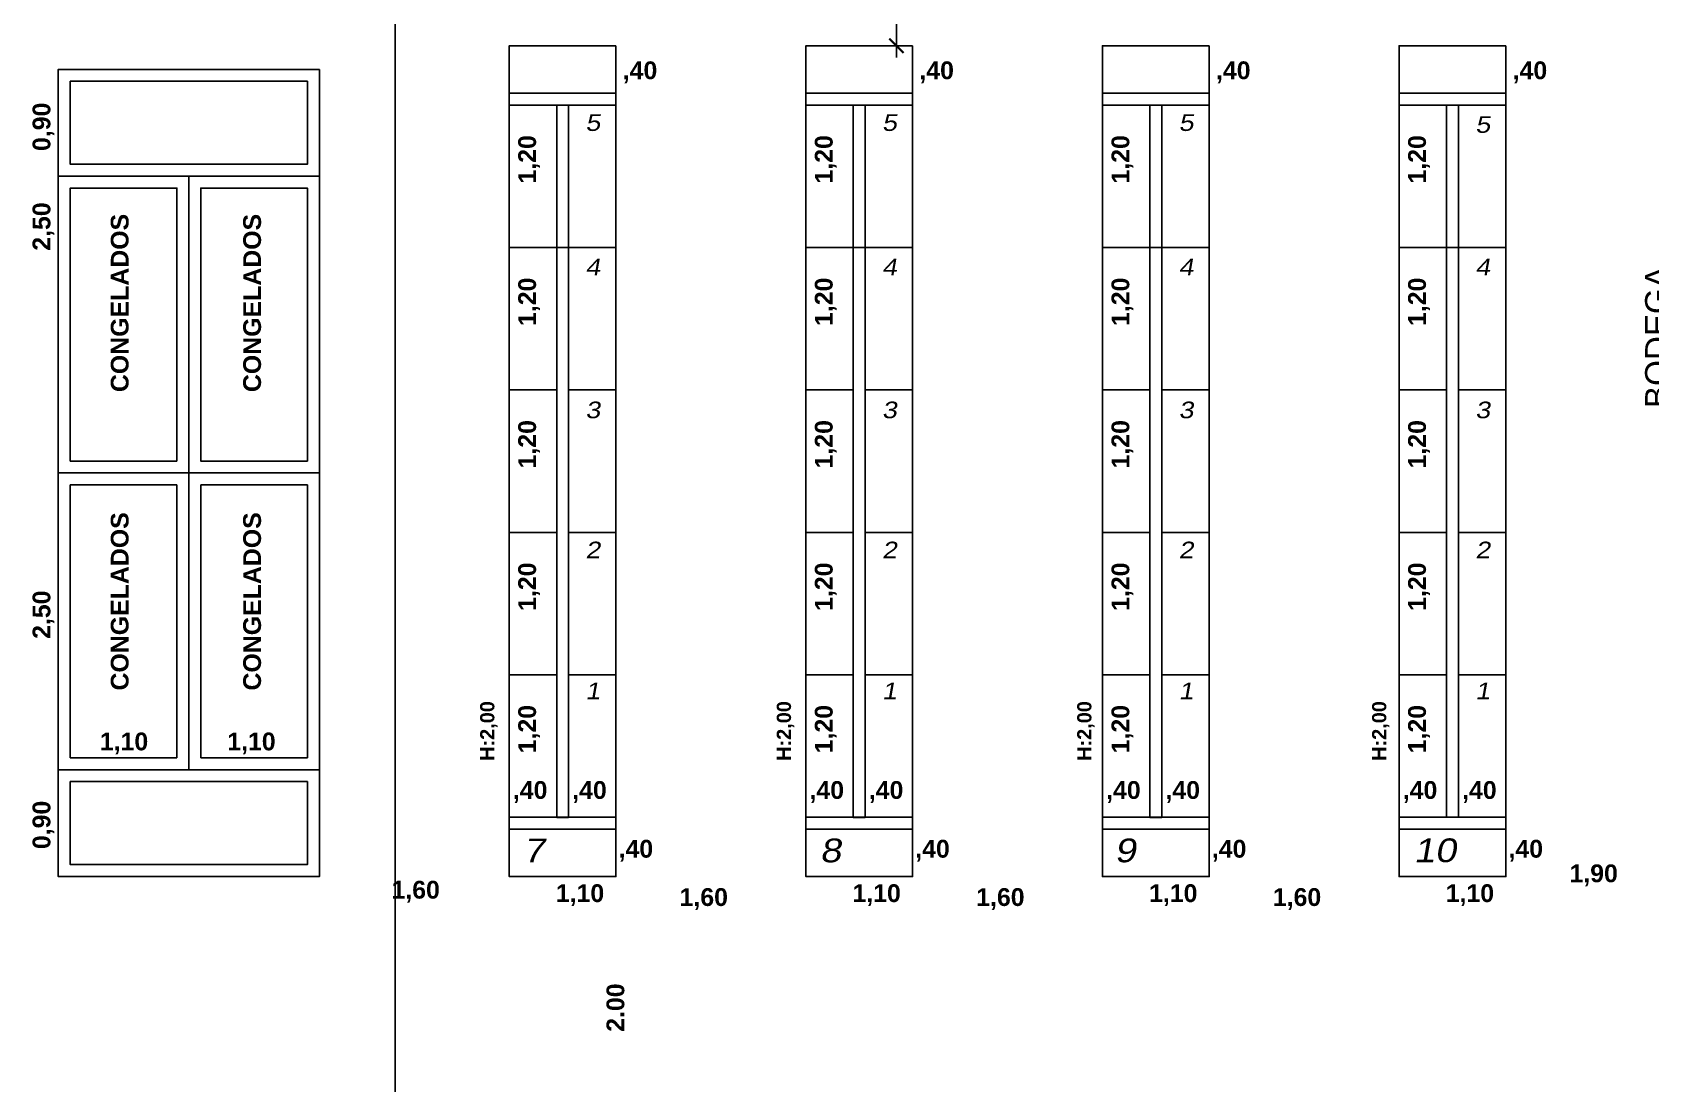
# Model space of a CAD drawing. Header units: metres. Extents: x 1166 to 1459, y -137 to 62.
# Drawn here: x 1287.06 to 1300.69, y -12.56 to -3.7 of the extents above; entities that cross this region are included whole.
import ezdxf

# ---------------------------------------------------------------- set-up
doc = ezdxf.new("R2010")
doc.units = ezdxf.units.M
doc.header["$LTSCALE"] = 0.508
doc.header["$PDMODE"] = 1
doc.header["$PDSIZE"] = -2
doc.linetypes.add('HIDDEN', pattern=[0.375, 0.25, -0.125])
doc.layers.get('0').update_dxf_attribs({"color": 9})
doc.layers.get('Defpoints').update_dxf_attribs({"color": 9})
for name, color, linetype in [('2-texto', 9, 'Continuous'), ('7-equipamiento', 9, 'Continuous'), ('8-cota equipam.', 9, 'Continuous'), ('8-cotas-100', 9, 'Continuous')]:
    doc.layers.add(name, color=color, linetype=linetype)
doc.styles.add('ARIAL', font='arial.ttf', dxfattribs={"width": 1.15, "oblique": 10})
doc.styles.add('Helvetica (bold)', font='')
doc.styles.add('swiss', font='swissel.ttf')
doc.styles.get('Helvetica (bold)').set_extended_font_data('Helvetica', bold=True)
doc.dimstyles.new('dim-100', dxfattribs={"dimtxt": 0.2, "dimasz": 0.12, "dimexe": 0.05, "dimexo": 0, "dimgap": 0.05, "dimtad": 1, "dimzin": 4, "dimtxsty": 'swiss', "dimblk": 'ARCHTICK', "dimcen": 0.5, "dimdle": 0.1, "dimclrd": 256, "dimclre": 252, "dimclrt": 256, "dimadec": 0, "dimazin": 0, "dimtfac": 1, "dimtix": 1, "dimtmove": 2, "dimatfit": 3, "dimldrblk": 'OPEN30', "dimfxl": 0.05, "dimtolj": 1, "dimtzin": 0, "dimarcsym": 0})

# ---------------------------------------------------------------- blocks, each defined once
blk = doc.blocks.new('_ARCHTICK')
at = {"color": 0, "linetype": 'ByBlock', "const_width": 0.15}
blk.add_lwpolyline([(-0.5, -0.5), (0.5, 0.5)], dxfattribs=at)
blk = doc.blocks.new('*D176')
at = {"layer": '8-cotas-100', "linetype": 'Continuous', "lineweight": -2, "transparency": 16777216}
blk.add_line((1290.114, 6.833), (1290.114, -37.882), dxfattribs=at)
at = {"layer": '8-cotas-100', "color": 252, "linetype": 'HIDDEN', "lineweight": -2, "transparency": 16777216}
for p, q in [((1290.292, 6.733), (1290.064, 6.733)), ((1290.114, -37.782), (1290.064, -37.782))]:
    blk.add_line(p, q, dxfattribs=at)
at = {"layer": 'Defpoints', "color": 0, "linetype": 'Continuous', "transparency": 16777216}
for p in [(1290.292, 6.733), (1290.114, -37.782), (1290.114, -37.782)]:
    blk.add_point(p, dxfattribs=at)
at = {"layer": '8-cotas-100', "linetype": 'Continuous', "lineweight": -2, "transparency": 16777216, "xscale": 0.12, "yscale": 0.12, "zscale": 0.12}
for p, rotation in [((1290.114, 6.733), 90), ((1290.114, -37.782), 270)]:
    blk.add_blockref('_ARCHTICK', p, dxfattribs=dict(at, rotation=rotation))
at = {"layer": '8-cotas-100', "linetype": 'Continuous', "lineweight": 0, "transparency": 16777216, "insert": (1289.942, -15.525), "char_height": 0.2, "attachment_point": 5, "rotation": 90, "style": 'swiss'}
blk.add_mtext('\\A1;44,52', dxfattribs=at)
blk = doc.blocks.new('_Open30')
at = {"color": 0, "linetype": 'ByBlock', "lineweight": -2}
for p, q in [((-1, 0.27), (0, 0)), ((0, 0), (-1, -0.27)), ((0, 0), (-1, 0))]:
    blk.add_line(p, q, dxfattribs=at)
blk = doc.blocks.new('*D180')
at = {"layer": '8-cotas-100', "linetype": 'Continuous', "lineweight": -2, "transparency": 16777216}
blk.add_line((1294.338, -2.017), (1294.338, -3.917), dxfattribs=at)
at = {"layer": '8-cotas-100', "color": 252, "linetype": 'HIDDEN', "lineweight": -2, "transparency": 16777216}
for p, q in [((1294.088, -2.117), (1294.388, -2.117)), ((1294.088, -3.817), (1294.388, -3.817))]:
    blk.add_line(p, q, dxfattribs=at)
at = {"layer": 'Defpoints', "color": 0, "linetype": 'Continuous', "transparency": 16777216}
for p in [(1294.088, -2.117), (1294.088, -3.817), (1294.338, -3.817)]:
    blk.add_point(p, dxfattribs=at)
at = {"layer": '8-cotas-100', "linetype": 'Continuous', "lineweight": -2, "transparency": 16777216, "xscale": 0.12, "yscale": 0.12, "zscale": 0.12}
for p, rotation in [((1294.338, -2.117), 90), ((1294.338, -3.817), 270)]:
    blk.add_blockref('_ARCHTICK', p, dxfattribs=dict(at, rotation=rotation))
at = {"layer": '8-cotas-100', "linetype": 'Continuous', "lineweight": 0, "transparency": 16777216, "insert": (1294.166, -2.967), "char_height": 0.2, "attachment_point": 5, "rotation": 90, "style": 'swiss'}
blk.add_mtext('\\A1;1,70', dxfattribs=at)

msp = doc.modelspace()

# ---------------------------------------------------------------- linework, layer by layer
at = {"layer": '7-equipamiento'}
for p, q in [((1287.274, -9.916), (1287.274, -7.416)), ((1287.274, -7.416), (1288.374, -7.416)), ((1288.374, -7.416), (1288.374, -9.916)), ((1287.374, -9.816), (1287.374, -7.516)), ((1287.374, -7.516), (1288.274, -7.516)), ((1288.274, -7.516), (1288.274, -9.816)), ((1288.474, -9.816), (1288.474, -7.516)), ((1288.474, -7.516), (1289.374, -7.516)), ((1289.374, -7.516), (1289.374, -9.816)), ((1288.274, -9.816), (1287.374, -9.816)), ((1289.374, -9.816), (1288.474, -9.816))]:
    msp.add_line(p, q, dxfattribs=at)
for points in [[(1291.974, -3.817), (1291.974, -4.217), (1291.074, -4.217), (1291.074, -3.817)], [(1294.474, -3.817), (1294.474, -4.217), (1293.574, -4.217), (1293.574, -3.817)], [(1296.974, -3.817), (1296.974, -4.217), (1296.074, -4.217), (1296.074, -3.817)], [(1299.474, -3.817), (1299.474, -4.217), (1298.574, -4.217), (1298.574, -3.817)], [(1289.474, -4.016), (1289.474, -4.916), (1287.274, -4.916), (1287.274, -4.016)], [(1289.374, -4.116), (1289.374, -4.816), (1287.374, -4.816), (1287.374, -4.116)], [(1291.974, -4.217), (1291.974, -4.317), (1291.074, -4.317), (1291.074, -4.217)], [(1294.474, -4.217), (1294.474, -4.317), (1293.574, -4.317), (1293.574, -4.217)], [(1296.974, -4.217), (1296.974, -4.317), (1296.074, -4.317), (1296.074, -4.217)], [(1299.474, -4.217), (1299.474, -4.317), (1298.574, -4.317), (1298.574, -4.217)], [(1291.474, -4.317), (1291.474, -5.517), (1291.074, -5.517), (1291.074, -4.317)], [(1291.974, -4.317), (1291.974, -5.517), (1291.574, -5.517), (1291.574, -4.317)], [(1293.974, -4.317), (1293.974, -5.517), (1293.574, -5.517), (1293.574, -4.317)], [(1294.474, -4.317), (1294.474, -5.517), (1294.074, -5.517), (1294.074, -4.317)], [(1296.474, -4.317), (1296.474, -5.517), (1296.074, -5.517), (1296.074, -4.317)], [(1296.974, -4.317), (1296.974, -5.517), (1296.574, -5.517), (1296.574, -4.317)], [(1298.974, -4.317), (1298.974, -5.517), (1298.574, -5.517), (1298.574, -4.317)], [(1299.474, -4.317), (1299.474, -5.517), (1299.074, -5.517), (1299.074, -4.317)], [(1288.374, -7.416), (1287.274, -7.416), (1287.274, -4.916), (1288.374, -4.916)], [(1288.274, -7.316), (1287.374, -7.316), (1287.374, -5.016), (1288.274, -5.016)], [(1289.474, -7.416), (1288.374, -7.416), (1288.374, -4.916), (1289.474, -4.916)], [(1289.374, -7.316), (1288.474, -7.316), (1288.474, -5.016), (1289.374, -5.016)], [(1291.474, -5.517), (1291.474, -6.717), (1291.074, -6.717), (1291.074, -5.517)], [(1291.574, -5.517), (1291.574, -10.318), (1291.474, -10.318), (1291.474, -5.517)], [(1291.974, -5.517), (1291.974, -6.717), (1291.574, -6.717), (1291.574, -5.517)], [(1293.974, -5.517), (1293.974, -6.717), (1293.574, -6.717), (1293.574, -5.517)], [(1294.074, -5.517), (1294.074, -10.318), (1293.974, -10.318), (1293.974, -5.517)], [(1294.474, -5.517), (1294.474, -6.717), (1294.074, -6.717), (1294.074, -5.517)], [(1296.474, -5.517), (1296.474, -6.717), (1296.074, -6.717), (1296.074, -5.517)], [(1296.574, -5.517), (1296.574, -10.318), (1296.474, -10.318), (1296.474, -5.517)], [(1296.974, -5.517), (1296.974, -6.717), (1296.574, -6.717), (1296.574, -5.517)], [(1298.974, -5.517), (1298.974, -6.717), (1298.574, -6.717), (1298.574, -5.517)], [(1299.074, -5.517), (1299.074, -10.317), (1298.974, -10.317), (1298.974, -5.517)], [(1299.474, -5.517), (1299.474, -6.717), (1299.074, -6.717), (1299.074, -5.517)], [(1291.474, -6.717), (1291.474, -7.917), (1291.074, -7.917), (1291.074, -6.717)], [(1291.974, -6.717), (1291.974, -7.917), (1291.574, -7.917), (1291.574, -6.717)], [(1293.974, -6.717), (1293.974, -7.917), (1293.574, -7.917), (1293.574, -6.717)], [(1294.474, -6.717), (1294.474, -7.917), (1294.074, -7.917), (1294.074, -6.717)], [(1296.474, -6.717), (1296.474, -7.917), (1296.074, -7.917), (1296.074, -6.717)], [(1296.974, -6.717), (1296.974, -7.917), (1296.574, -7.917), (1296.574, -6.717)], [(1298.974, -6.717), (1298.974, -7.917), (1298.574, -7.917), (1298.574, -6.717)], [(1299.474, -6.717), (1299.474, -7.917), (1299.074, -7.917), (1299.074, -6.717)], [(1289.474, -9.916), (1288.374, -9.916), (1288.374, -7.416), (1289.474, -7.416)], [(1291.474, -7.917), (1291.474, -9.117), (1291.074, -9.117), (1291.074, -7.917)], [(1291.974, -7.917), (1291.974, -9.117), (1291.574, -9.117), (1291.574, -7.917)], [(1293.974, -7.917), (1293.974, -9.117), (1293.574, -9.117), (1293.574, -7.917)], [(1294.474, -7.917), (1294.474, -9.117), (1294.074, -9.117), (1294.074, -7.917)], [(1296.474, -7.917), (1296.474, -9.117), (1296.074, -9.117), (1296.074, -7.917)], [(1296.974, -7.917), (1296.974, -9.117), (1296.574, -9.117), (1296.574, -7.917)], [(1298.974, -7.917), (1298.974, -9.117), (1298.574, -9.117), (1298.574, -7.917)], [(1299.474, -7.917), (1299.474, -9.117), (1299.074, -9.117), (1299.074, -7.917)], [(1291.474, -9.117), (1291.474, -10.317), (1291.074, -10.317), (1291.074, -9.117)], [(1291.974, -9.117), (1291.974, -10.317), (1291.574, -10.317), (1291.574, -9.117)], [(1293.974, -9.117), (1293.974, -10.317), (1293.574, -10.317), (1293.574, -9.117)], [(1294.474, -9.117), (1294.474, -10.317), (1294.074, -10.317), (1294.074, -9.117)], [(1296.474, -9.117), (1296.474, -10.317), (1296.074, -10.317), (1296.074, -9.117)], [(1296.974, -9.117), (1296.974, -10.317), (1296.574, -10.317), (1296.574, -9.117)], [(1298.974, -9.117), (1298.974, -10.317), (1298.574, -10.317), (1298.574, -9.117)], [(1299.474, -9.117), (1299.474, -10.317), (1299.074, -10.317), (1299.074, -9.117)], [(1289.474, -9.916), (1289.474, -10.816), (1287.274, -10.816), (1287.274, -9.916)], [(1289.374, -10.016), (1289.374, -10.716), (1287.374, -10.716), (1287.374, -10.016)], [(1291.974, -10.317), (1291.974, -10.417), (1291.074, -10.417), (1291.074, -10.317)], [(1294.474, -10.317), (1294.474, -10.417), (1293.574, -10.417), (1293.574, -10.317)], [(1296.974, -10.317), (1296.974, -10.417), (1296.074, -10.417), (1296.074, -10.317)], [(1299.474, -10.317), (1299.474, -10.417), (1298.574, -10.417), (1298.574, -10.317)], [(1291.974, -10.417), (1291.974, -10.817), (1291.074, -10.817), (1291.074, -10.417)], [(1294.474, -10.417), (1294.474, -10.817), (1293.574, -10.817), (1293.574, -10.417)], [(1296.974, -10.417), (1296.974, -10.817), (1296.074, -10.817), (1296.074, -10.417)], [(1299.474, -10.417), (1299.474, -10.817), (1298.574, -10.817), (1298.574, -10.417)]]:
    msp.add_lwpolyline(points, close=True, dxfattribs=at)

# ---------------------------------------------------------------- texts
at = {"layer": '2-texto', "char_height": 0.15, "attachment_point": 1, "rotation": 90}
for insert in [(1287.716, -6.735), (1288.832, -6.735), (1287.716, -9.249), (1288.832, -9.249)]:
    msp.add_mtext_dynamic_manual_height_columns('{\\fArial|b1|i0|c0|p34;CONGELADOS}', width=1.27012, gutter_width=1, heights=[0], dxfattribs=dict(at, insert=insert))
at = {"layer": '2-texto', "insert": (1300.647, -7.029), "char_height": 0.2, "width": 1.49537, "attachment_point": 1, "rotation": 90, "style": 'swiss'}
msp.add_mtext('\\pi0.15997;{\\fArial|b0|i0|c0|p34;BODEGA}', dxfattribs=at)
at = {"layer": '7-equipamiento', "attachment_point": 1, "line_spacing_factor": 0.843168, "style": 'ARIAL'}
for s, insert, char_height in [('5', (1291.716, -4.395), 0.14), ('5', (1294.216, -4.395), 0.14), ('5', (1296.716, -4.395), 0.14), ('5', (1299.216, -4.411), 0.14), ('4', (1291.716, -5.611), 0.14), ('4', (1294.216, -5.611), 0.14), ('4', (1296.716, -5.611), 0.14), ('4', (1299.216, -5.611), 0.14), ('3', (1291.716, -6.815), 0.14), ('3', (1294.216, -6.815), 0.14), ('3', (1296.716, -6.815), 0.14), ('3', (1299.216, -6.815), 0.14), ('2', (1291.716, -7.995), 0.14), ('2', (1294.216, -7.995), 0.14), ('2', (1296.716, -7.995), 0.14), ('2', (1299.216, -7.995), 0.14), ('1', (1291.716, -9.182), 0.14), ('1', (1294.216, -9.182), 0.14), ('1', (1296.716, -9.182), 0.14), ('1', (1299.216, -9.182), 0.14), ('7', (1291.192, -10.496), 0.2), ('8', (1293.692, -10.496), 0.2), ('9', (1296.176, -10.496), 0.2), ('10', (1298.697, -10.495), 0.2)]:
    msp.add_mtext(s, dxfattribs=dict(at, insert=insert, char_height=char_height))
at = {"layer": '7-equipamiento', "char_height": 0.12, "attachment_point": 1, "rotation": 90, "style": 'Helvetica (bold)'}
for insert in [(1290.829, -10.263, 0), (1293.329, -10.263, 0), (1295.861, -10.263, 0), (1298.346, -10.263, 0)]:
    msp.add_mtext_dynamic_manual_height_columns('\\pi0.37495; H:2,00', width=1.43562, gutter_width=1, heights=[0.202], dxfattribs=dict(at, insert=insert))
at = {"layer": '8-cota equipam.', "lineweight": 0, "style": 'Helvetica (bold)'}
for s, p in [(',40', (1292.031, -4.099)), (',40', (1294.531, -4.099)), (',40', (1297.031, -4.099)), (',40', (1299.531, -4.099)), ('1,10', (1287.624, -9.753)), ('1,10', (1288.698, -9.753)), (',40', (1291.105, -10.162)), (',40', (1291.605, -10.162)), (',40', (1293.605, -10.162)), (',40', (1294.105, -10.162)), (',40', (1296.105, -10.162)), (',40', (1296.605, -10.162)), (',40', (1298.605, -10.162)), (',40', (1299.105, -10.162)), (',40', (1291.996, -10.657)), (',40', (1294.496, -10.657)), (',40', (1296.996, -10.657)), (',40', (1299.496, -10.657)), ('1,90', (1300.01, -10.864)), ('1,60', (1290.082, -11.002)), ('1,10', (1291.467, -11.031)), ('1,10', (1293.967, -11.031)), ('1,10', (1296.467, -11.031)), ('1,10', (1298.967, -11.031)), ('1,60', (1292.51, -11.064)), ('1,60', (1295.01, -11.064)), ('1,60', (1297.51, -11.064))]:
    msp.add_text(s, height=0.1499, dxfattribs=at).set_placement(p)
for s, p in [('0,90', (1287.207, -4.704)), ('1,20', (1291.3, -4.978)), ('1,20', (1293.8, -4.978)), ('1,20', (1296.3, -4.978)), ('1,20', (1298.8, -4.978)), ('2,50', (1287.207, -5.544)), ('1,20', (1291.3, -6.178)), ('1,20', (1293.8, -6.178)), ('1,20', (1296.3, -6.178)), ('1,20', (1298.8, -6.178)), ('1,20', (1291.3, -7.378)), ('1,20', (1293.8, -7.378)), ('1,20', (1296.3, -7.378)), ('1,20', (1298.8, -7.378)), ('1,20', (1291.3, -8.578)), ('1,20', (1293.8, -8.578)), ('1,20', (1296.3, -8.578)), ('1,20', (1298.8, -8.578)), ('2,50', (1287.207, -8.814)), ('1,20', (1291.3, -9.778)), ('1,20', (1293.8, -9.778)), ('1,20', (1296.3, -9.778)), ('1,20', (1298.8, -9.778)), ('0,90', (1287.207, -10.585)), ('2.00', (1292.044, -12.124))]:
    msp.add_text(s, height=0.1499, rotation=90, dxfattribs=at).set_placement(p)

# ---------------------------------------------------------------- dimensions: what is measured, and where the dimension line sits
at = {"layer": '8-cotas-100', "linetype": 'Continuous', "lineweight": 0}
for base, p1, p2, picture, middle in [((1290.11405406, -37.782122324), (1290.292248956, 6.732877676), (1290.11405406, -37.782122324), '*D176', (1289.942350206, -15.524622324)), ((1294.338, -3.817), (1294.088, -2.117), (1294.088, -3.817), '*D180', (1294.166, -2.967))]:
    dim = msp.add_linear_dim(base=base, p1=p1, p2=p2, angle=90, dimstyle='dim-100', dxfattribs=at)
    dim.commit()
    dim.dimension.update_dxf_attribs({"geometry": picture, "text_midpoint": middle})

doc.saveas('drawing.dxf')
